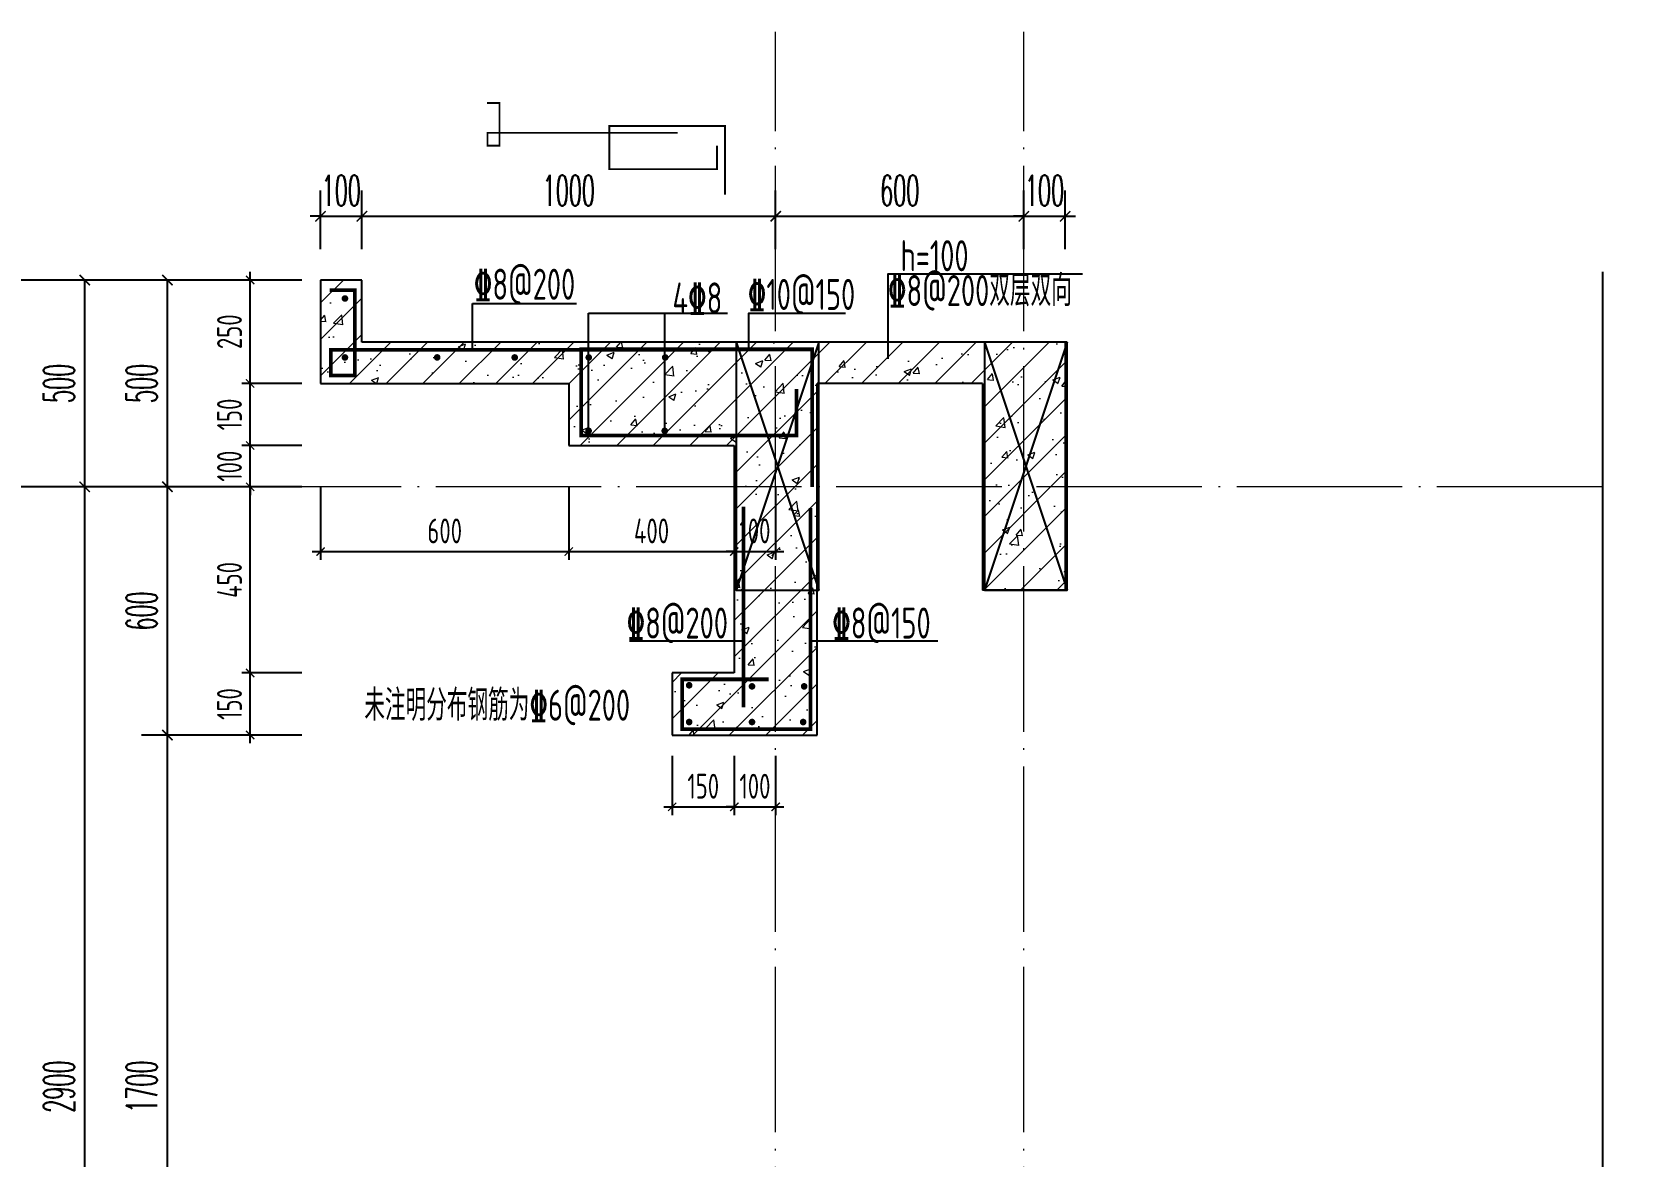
# Model space of a CAD drawing. Extents: x 826826 to 1642106, y -156213 to 399140.
# Drawn here: x 1515648 to 1519497, y 303548 to 306266 of the extents above; entities that cross this region are included whole.
import ezdxf

# ---------------------------------------------------------------- set-up
doc = ezdxf.new("R2010")
doc.units = 0
doc.header["$LTSCALE"] = 1000
doc.linetypes.add('DOTE', pattern=[2.42, 2, -0.2, 0.02, -0.2])
doc.layers.get('0').update_dxf_attribs({"linetype": 'CONTINUOUS'})
doc.layers.get('DEFPOINTS').update_dxf_attribs({"linetype": 'CONTINUOUS'})
for name, color, linetype in [('DIM', 2, 'CONTINUOUS'), ('DIM_ELEV', 3, 'CONTINUOUS'), ('DIM_SYMB', 3, 'CONTINUOUS'), ('PUB_DIM', 3, 'CONTINUOUS'), ('REIN', 6, 'CONTINUOUS'), ('S-大样-砼线', 7, 'CONTINUOUS'), ('S-引出线', 40, 'CONTINUOUS'), ('TEXT', 2, 'CONTINUOUS'), ('WALL', 5, 'CONTINUOUS')]:
    doc.layers.add(name, color=color, linetype=linetype)
doc.layers.add('DOTE', color=251, linetype='DOTE', lineweight=9)
doc.layers.add('PUB_HATCH', color=8, linetype='CONTINUOUS', lineweight=9)
doc.styles.add('_TCH_DIM_T3', font='SIMPLEX.shx', dxfattribs={"width": 0.494118, "bigfont": 'GBCBIG.shx'})
doc.styles.add('TSSD_DIMENSION', font='Tssdeng.shx', dxfattribs={"width": 0.7, "bigfont": 'tssdchn.shx'})
doc.styles.add('TSSD_REIN', font='tssdeng.shx', dxfattribs={"width": 0.7, "height": 300, "bigfont": 'tssdchn.shx'})
doc.dimstyles.new('_TCH_ARCH&&25', dxfattribs={"dimtxt": 74.375, "dimasz": 25, "dimexe": 62.5, "dimexo": 75, "dimgap": 25, "dimtad": 1, "dimdec": 0, "dimzin": 0, "dimdsep": 46, "dimtxsty": '_TCH_DIM_T3', "dimblk": 'ARCHTICK', "dimcen": 0.09, "dimclrt": 7, "dimazin": 0, "dimtfac": 1, "dimtdec": 0, "dimtix": 1, "dimtmove": 2, "dimatfit": 3, "dimldrblk": 'ARCHTICK', "dimfxl": 0, "dimtolj": 1, "dimtzin": 0, "dimarcsym": 0})
doc.dimstyles.new('TSSD_20_20', dxfattribs={"dimtxt": 60, "dimasz": 20, "dimexe": 20, "dimexo": 50, "dimgap": 20, "dimtad": 1, "dimdec": 0, "dimzin": 0, "dimdsep": 46, "dimtxsty": 'TSSD_DIMENSION', "dimblk": 'ARCHTICK', "dimblk1": 'ARCHTICK', "dimblk2": 'ARCHTICK', "dimcen": 0, "dimdle": 20, "dimclrt": 7, "dimadec": 0, "dimazin": 0, "dimtfac": 1, "dimtdec": 0, "dimtix": 1, "dimtmove": 2, "dimatfit": 3, "dimfxl": 0, "dimtolj": 1, "dimtzin": 0, "dimarcsym": 0})
pattern_1 = [(45, (689015.794, 456209.414), (-44.194174, 44.194174), []), (50, (689015.8, 456209.41), (179.315046, -15.688034), [18.75, -206.25]), (355, (689015.8, 456209.41), (-34.687833, 188.048033), [15, -165]), (100.4514, (689030.74, 456208.1), (144.627345, 172.359886), [15.935047, -175.285528]), (46.1842, (689015.8, 456259.41), (266.81026, -41.379754), [28.125, -309.375]), (96.6356, (689038.03, 456255.97), (233.66568, 243.52947), [23.90257, -262.92825]), (351.1842, (689015.8, 456259.41), (233.66549, 243.52965), [22.5, -247.5]), (21, (689040.8, 456246.91), (149.226763, -100.654723), [18.75, -206.25]), (326, (689040.8, 456246.91), (60.828833, 181.28751), [15, -165]), (71.4514, (689053.23, 456238.53), (210.055657, 80.632624), [15.935047, -175.285528]), (37.5, (689015.794, 456209.414), (3.039964, 83.2234635), [0, -163, 0, -167.5, 0, -165.625]), (7.5, (689015.79, 456209.41), (65.767384, 98.602928), [0, -95.5, 0, -159.25, 0, -63.125]), (327.5, (688960.044, 456209.414), (133.455609, -5.638718), [0, -62.5, 0, -195, 0, -258.75]), (317.5, (688935.04, 456209.41), (145.796542, 25.026246), [0, -81.25, 0, -129.5, 0, -183.75])]

# ---------------------------------------------------------------- blocks, each defined once
blk = doc.blocks.new('A$C5C8026AD')
at = {"layer": 'DIM_ELEV'}
for p, q in [((200, 9200), (-300, 9200)), ((200, 8700), (-300, 8700))]:
    blk.add_line(p, q, dxfattribs=at)
blk = doc.blocks.new('_ArchTick')
at = {"color": 0, "linetype": 'ByBlock', "const_width": 0.15}
blk.add_lwpolyline([(-0.5, -0.5), (0.5, 0.5)], dxfattribs=at)
blk = doc.blocks.new('*D1345')
at = {"layer": 'DEFPOINTS', "color": 0}
for p in [(1517196.4, 304566.4), (1517346.4, 304566.4), (1517346.4, 304392.7)]:
    blk.add_point(p, dxfattribs=at)
at = {"layer": 'DIM', "color": 0, "lineweight": -2}
for p, q in [((1517196.4, 304516.4), (1517196.4, 304372.7)), ((1517346.4, 304516.4), (1517346.4, 304372.7)), ((1517176.4, 304392.7), (1517366.4, 304392.7))]:
    blk.add_line(p, q, dxfattribs=at)
at = {"layer": 'DIM', "color": 0, "lineweight": -2, "xscale": 20, "yscale": 20, "zscale": 20, "rotation": 180}
blk.add_blockref('_ArchTick', (1517196.4, 304392.7), dxfattribs=at)
at = {"layer": 'DIM', "color": 0, "lineweight": -2, "xscale": 20, "yscale": 20, "zscale": 20}
blk.add_blockref('_ArchTick', (1517346.4, 304392.7), dxfattribs=at)
at = {"layer": 'DIM', "color": 7, "insert": (1517271.4, 304442.7), "char_height": 60, "attachment_point": 5, "style": 'TSSD_DIMENSION'}
blk.add_mtext('\\A1;150', dxfattribs=at)
blk = doc.blocks.new('*D1346')
at = {"layer": 'DEFPOINTS', "color": 0}
for p in [(1517346.4, 304566.4), (1517446.4, 304566.4), (1517446.4, 304392.7)]:
    blk.add_point(p, dxfattribs=at)
at = {"layer": 'DIM', "color": 0, "lineweight": -2}
for p, q in [((1517346.4, 304516.4), (1517346.4, 304372.7)), ((1517446.4, 304516.4), (1517446.4, 304372.7)), ((1517346.4, 304392.7), (1517326.4, 304392.7)), ((1517346.4, 304392.7), (1517446.4, 304392.7)), ((1517446.4, 304392.7), (1517466.4, 304392.7))]:
    blk.add_line(p, q, dxfattribs=at)
at = {"layer": 'DIM', "color": 0, "lineweight": -2, "xscale": 20, "yscale": 20, "zscale": 20}
blk.add_blockref('_ArchTick', (1517346.4, 304392.7), dxfattribs=at)
at = {"layer": 'DIM', "color": 0, "lineweight": -2, "xscale": 20, "yscale": 20, "zscale": 20, "rotation": 180}
blk.add_blockref('_ArchTick', (1517446.4, 304392.7), dxfattribs=at)
at = {"layer": 'DIM', "color": 7, "insert": (1517396.4, 304442.7), "char_height": 60, "attachment_point": 5, "style": 'TSSD_DIMENSION'}
blk.add_mtext('\\A1;100', dxfattribs=at)
blk = doc.blocks.new('*D1347')
at = {"layer": 'DEFPOINTS', "color": 0}
for p in [(1516446.4, 305820.5), (1516346.4, 305666.4), (1516446.4, 305666.4)]:
    blk.add_point(p, dxfattribs=at)
at = {"layer": 'PUB_DIM', "color": 0, "lineweight": -2}
for p, q in [((1516346.4, 305741.4), (1516346.4, 305883)), ((1516446.4, 305741.4), (1516446.4, 305883)), ((1516346.4, 305820.5), (1516321.4, 305820.5)), ((1516346.4, 305820.5), (1516446.4, 305820.5)), ((1516446.4, 305820.5), (1516471.4, 305820.5))]:
    blk.add_line(p, q, dxfattribs=at)
at = {"layer": 'PUB_DIM', "color": 0, "lineweight": -2, "xscale": 25, "yscale": 25, "zscale": 25}
blk.add_blockref('_ArchTick', (1516346.4, 305820.5), dxfattribs=at)
at = {"layer": 'PUB_DIM', "color": 0, "lineweight": -2, "xscale": 25, "yscale": 25, "zscale": 25, "rotation": 180}
blk.add_blockref('_ArchTick', (1516446.4, 305820.5), dxfattribs=at)
at = {"layer": 'PUB_DIM', "color": 7, "insert": (1516396.4, 305882.7), "char_height": 74.38, "attachment_point": 5, "style": '_TCH_DIM_T3'}
blk.add_mtext('\\A1;100', dxfattribs=at)
blk = doc.blocks.new('*D1348')
at = {"layer": 'DEFPOINTS', "color": 0}
for p in [(1517446.4, 305820.5), (1516446.4, 305666.4), (1517446.4, 305666.4)]:
    blk.add_point(p, dxfattribs=at)
at = {"layer": 'PUB_DIM', "color": 0, "lineweight": -2}
for p, q in [((1516446.4, 305741.4), (1516446.4, 305883)), ((1517446.4, 305741.4), (1517446.4, 305883)), ((1516446.4, 305820.5), (1517446.4, 305820.5))]:
    blk.add_line(p, q, dxfattribs=at)
at = {"layer": 'PUB_DIM', "color": 0, "lineweight": -2, "xscale": 25, "yscale": 25, "zscale": 25, "rotation": 180}
blk.add_blockref('_ArchTick', (1516446.4, 305820.5), dxfattribs=at)
at = {"layer": 'PUB_DIM', "color": 0, "lineweight": -2, "xscale": 25, "yscale": 25, "zscale": 25}
blk.add_blockref('_ArchTick', (1517446.4, 305820.5), dxfattribs=at)
at = {"layer": 'PUB_DIM', "color": 7, "insert": (1516946.4, 305882.7), "char_height": 74.38, "attachment_point": 5, "style": '_TCH_DIM_T3'}
blk.add_mtext('\\A1;1000', dxfattribs=at)
blk = doc.blocks.new('*D1349')
at = {"layer": 'DEFPOINTS', "color": 0}
for p in [(1518046.4, 305820.5), (1517446.4, 305666.4), (1518046.4, 305666.4)]:
    blk.add_point(p, dxfattribs=at)
at = {"layer": 'PUB_DIM', "color": 0, "lineweight": -2}
for p, q in [((1517446.4, 305741.4), (1517446.4, 305883)), ((1518046.4, 305741.4), (1518046.4, 305883)), ((1517446.4, 305820.5), (1518046.4, 305820.5))]:
    blk.add_line(p, q, dxfattribs=at)
at = {"layer": 'PUB_DIM', "color": 0, "lineweight": -2, "xscale": 25, "yscale": 25, "zscale": 25, "rotation": 180}
blk.add_blockref('_ArchTick', (1517446.4, 305820.5), dxfattribs=at)
at = {"layer": 'PUB_DIM', "color": 0, "lineweight": -2, "xscale": 25, "yscale": 25, "zscale": 25}
blk.add_blockref('_ArchTick', (1518046.4, 305820.5), dxfattribs=at)
at = {"layer": 'PUB_DIM', "color": 7, "insert": (1517746.4, 305882.7), "char_height": 74.38, "attachment_point": 5, "style": '_TCH_DIM_T3'}
blk.add_mtext('\\A1;600', dxfattribs=at)
blk = doc.blocks.new('*D1350')
at = {"layer": 'DEFPOINTS', "color": 0}
for p in [(1518146.4, 305820.5), (1518046.4, 305666.4), (1518146.4, 305666.4)]:
    blk.add_point(p, dxfattribs=at)
at = {"layer": 'PUB_DIM', "color": 0, "lineweight": -2}
for p, q in [((1518046.4, 305741.4), (1518046.4, 305883)), ((1518146.4, 305741.4), (1518146.4, 305883)), ((1518046.4, 305820.5), (1518021.4, 305820.5)), ((1518046.4, 305820.5), (1518146.4, 305820.5)), ((1518146.4, 305820.5), (1518171.4, 305820.5))]:
    blk.add_line(p, q, dxfattribs=at)
at = {"layer": 'PUB_DIM', "color": 0, "lineweight": -2, "xscale": 25, "yscale": 25, "zscale": 25}
blk.add_blockref('_ArchTick', (1518046.4, 305820.5), dxfattribs=at)
at = {"layer": 'PUB_DIM', "color": 0, "lineweight": -2, "xscale": 25, "yscale": 25, "zscale": 25, "rotation": 180}
blk.add_blockref('_ArchTick', (1518146.4, 305820.5), dxfattribs=at)
at = {"layer": 'PUB_DIM', "color": 7, "insert": (1518096.4, 305882.7), "char_height": 74.38, "attachment_point": 5, "style": '_TCH_DIM_T3'}
blk.add_mtext('\\A1;100', dxfattribs=at)
blk = doc.blocks.new('*D1351')
at = {"layer": 'DEFPOINTS', "color": 0}
for p in [(1516346.4, 305216.4), (1516946.4, 305216.4), (1516946.4, 305009.9)]:
    blk.add_point(p, dxfattribs=at)
at = {"layer": 'DIM', "color": 0, "lineweight": -2}
for p, q in [((1516346.4, 305166.4), (1516346.4, 304989.9)), ((1516946.4, 305166.4), (1516946.4, 304989.9)), ((1516326.4, 305009.9), (1516966.4, 305009.9))]:
    blk.add_line(p, q, dxfattribs=at)
at = {"layer": 'DIM', "color": 0, "lineweight": -2, "xscale": 20, "yscale": 20, "zscale": 20, "rotation": 180}
blk.add_blockref('_ArchTick', (1516346.4, 305009.9), dxfattribs=at)
at = {"layer": 'DIM', "color": 0, "lineweight": -2, "xscale": 20, "yscale": 20, "zscale": 20}
blk.add_blockref('_ArchTick', (1516946.4, 305009.9), dxfattribs=at)
at = {"layer": 'DIM', "color": 7, "insert": (1516646.4, 305059.9), "char_height": 60, "attachment_point": 5, "style": 'TSSD_DIMENSION'}
blk.add_mtext('\\A1;600', dxfattribs=at)
blk = doc.blocks.new('*D1352')
at = {"layer": 'DEFPOINTS', "color": 0}
for p in [(1516946.4, 305216.4), (1517346.4, 305216.4), (1517346.4, 305009.9)]:
    blk.add_point(p, dxfattribs=at)
at = {"layer": 'DIM', "color": 0, "lineweight": -2}
for p, q in [((1516946.4, 305166.4), (1516946.4, 304989.9)), ((1517346.4, 305166.4), (1517346.4, 304989.9)), ((1516926.4, 305009.9), (1517366.4, 305009.9))]:
    blk.add_line(p, q, dxfattribs=at)
at = {"layer": 'DIM', "color": 0, "lineweight": -2, "xscale": 20, "yscale": 20, "zscale": 20, "rotation": 180}
blk.add_blockref('_ArchTick', (1516946.4, 305009.9), dxfattribs=at)
at = {"layer": 'DIM', "color": 0, "lineweight": -2, "xscale": 20, "yscale": 20, "zscale": 20}
blk.add_blockref('_ArchTick', (1517346.4, 305009.9), dxfattribs=at)
at = {"layer": 'DIM', "color": 7, "insert": (1517146.4, 305059.9), "char_height": 60, "attachment_point": 5, "style": 'TSSD_DIMENSION'}
blk.add_mtext('\\A1;400', dxfattribs=at)
blk = doc.blocks.new('*D1353')
at = {"layer": 'DEFPOINTS', "color": 0}
for p in [(1517346.4, 305216.4), (1517446.4, 305216.4), (1517446.4, 305009.9)]:
    blk.add_point(p, dxfattribs=at)
at = {"layer": 'DIM', "color": 0, "lineweight": -2}
for p, q in [((1517346.4, 305166.4), (1517346.4, 304989.9)), ((1517446.4, 305166.4), (1517446.4, 304989.9)), ((1517346.4, 305009.9), (1517326.4, 305009.9)), ((1517346.4, 305009.9), (1517446.4, 305009.9)), ((1517446.4, 305009.9), (1517466.4, 305009.9))]:
    blk.add_line(p, q, dxfattribs=at)
at = {"layer": 'DIM', "color": 0, "lineweight": -2, "xscale": 20, "yscale": 20, "zscale": 20}
blk.add_blockref('_ArchTick', (1517346.4, 305009.9), dxfattribs=at)
at = {"layer": 'DIM', "color": 0, "lineweight": -2, "xscale": 20, "yscale": 20, "zscale": 20, "rotation": 180}
blk.add_blockref('_ArchTick', (1517446.4, 305009.9), dxfattribs=at)
at = {"layer": 'DIM', "color": 7, "insert": (1517396.4, 305059.9), "char_height": 60, "attachment_point": 5, "style": 'TSSD_DIMENSION'}
blk.add_mtext('\\A1;100', dxfattribs=at)
blk = doc.blocks.new('*D1356')
at = {"layer": 'DEFPOINTS', "color": 0}
for p in [(1516176.2, 305666.4), (1516350.8, 305666.4), (1516350.8, 305416.4)]:
    blk.add_point(p, dxfattribs=at)
at = {"layer": 'DIM', "color": 0, "lineweight": -2}
for p, q in [((1516176.2, 305396.4), (1516176.2, 305686.4)), ((1516300.8, 305666.4), (1516156.2, 305666.4)), ((1516300.8, 305416.4), (1516156.2, 305416.4))]:
    blk.add_line(p, q, dxfattribs=at)
at = {"layer": 'DIM', "color": 0, "lineweight": -2, "xscale": 20, "yscale": 20, "zscale": 20}
for p, rotation in [((1516176.2, 305666.4), 90), ((1516176.2, 305416.4), 270)]:
    blk.add_blockref('_ArchTick', p, dxfattribs=dict(at, rotation=rotation))
at = {"layer": 'DIM', "color": 7, "insert": (1516126.2, 305541.4), "char_height": 60, "attachment_point": 5, "rotation": 90, "style": 'TSSD_DIMENSION'}
blk.add_mtext('\\A1;250', dxfattribs=at)
blk = doc.blocks.new('*D1357')
at = {"layer": 'DEFPOINTS', "color": 0}
for p in [(1516176.2, 305416.4), (1516350.8, 305416.4), (1516350.8, 305266.4)]:
    blk.add_point(p, dxfattribs=at)
at = {"layer": 'DIM', "color": 0, "lineweight": -2}
for p, q in [((1516300.8, 305416.4), (1516156.2, 305416.4)), ((1516176.2, 305246.4), (1516176.2, 305436.4)), ((1516300.8, 305266.4), (1516156.2, 305266.4))]:
    blk.add_line(p, q, dxfattribs=at)
at = {"layer": 'DIM', "color": 0, "lineweight": -2, "xscale": 20, "yscale": 20, "zscale": 20}
for p, rotation in [((1516176.2, 305416.4), 90), ((1516176.2, 305266.4), 270)]:
    blk.add_blockref('_ArchTick', p, dxfattribs=dict(at, rotation=rotation))
at = {"layer": 'DIM', "color": 7, "insert": (1516126.2, 305341.4), "char_height": 60, "attachment_point": 5, "rotation": 90, "style": 'TSSD_DIMENSION'}
blk.add_mtext('\\A1;150', dxfattribs=at)
blk = doc.blocks.new('*D1358')
at = {"layer": 'DEFPOINTS', "color": 0}
for p in [(1516176.2, 305266.4), (1516350.8, 305266.4), (1516350.8, 305166.4)]:
    blk.add_point(p, dxfattribs=at)
at = {"layer": 'DIM', "color": 0, "lineweight": -2}
for p, q in [((1516300.8, 305266.4), (1516156.2, 305266.4)), ((1516176.2, 305266.4), (1516176.2, 305286.4)), ((1516176.2, 305166.4), (1516176.2, 305266.4)), ((1516300.8, 305166.4), (1516156.2, 305166.4)), ((1516176.2, 305166.4), (1516176.2, 305146.4))]:
    blk.add_line(p, q, dxfattribs=at)
at = {"layer": 'DIM', "color": 0, "lineweight": -2, "xscale": 20, "yscale": 20, "zscale": 20}
for p, rotation in [((1516176.2, 305266.4), 270), ((1516176.2, 305166.4), 90)]:
    blk.add_blockref('_ArchTick', p, dxfattribs=dict(at, rotation=rotation))
at = {"layer": 'DIM', "color": 7, "insert": (1516126.2, 305216.4), "char_height": 60, "attachment_point": 5, "rotation": 90, "style": 'TSSD_DIMENSION'}
blk.add_mtext('\\A1;100', dxfattribs=at)
blk = doc.blocks.new('*D1359')
at = {"layer": 'DEFPOINTS', "color": 0}
for p in [(1516176.2, 305166.4), (1516350.8, 305166.4), (1516350.8, 304716.4)]:
    blk.add_point(p, dxfattribs=at)
at = {"layer": 'DIM', "color": 0, "lineweight": -2}
for p, q in [((1516176.2, 304696.4), (1516176.2, 305186.4)), ((1516300.8, 305166.4), (1516156.2, 305166.4)), ((1516300.8, 304716.4), (1516156.2, 304716.4))]:
    blk.add_line(p, q, dxfattribs=at)
at = {"layer": 'DIM', "color": 0, "lineweight": -2, "xscale": 20, "yscale": 20, "zscale": 20}
for p, rotation in [((1516176.2, 305166.4), 90), ((1516176.2, 304716.4), 270)]:
    blk.add_blockref('_ArchTick', p, dxfattribs=dict(at, rotation=rotation))
at = {"layer": 'DIM', "color": 7, "insert": (1516126.2, 304941.4), "char_height": 60, "attachment_point": 5, "rotation": 90, "style": 'TSSD_DIMENSION'}
blk.add_mtext('\\A1;450', dxfattribs=at)
blk = doc.blocks.new('*D1360')
at = {"layer": 'DEFPOINTS', "color": 0}
for p in [(1516176.2, 304716.4), (1516350.8, 304716.4), (1516350.8, 304566.4)]:
    blk.add_point(p, dxfattribs=at)
at = {"layer": 'DIM', "color": 0, "lineweight": -2}
for p, q in [((1516176.2, 304546.4), (1516176.2, 304736.4)), ((1516300.8, 304716.4), (1516156.2, 304716.4)), ((1516300.8, 304566.4), (1516156.2, 304566.4))]:
    blk.add_line(p, q, dxfattribs=at)
at = {"layer": 'DIM', "color": 0, "lineweight": -2, "xscale": 20, "yscale": 20, "zscale": 20}
for p, rotation in [((1516176.2, 304716.4), 90), ((1516176.2, 304566.4), 270)]:
    blk.add_blockref('_ArchTick', p, dxfattribs=dict(at, rotation=rotation))
at = {"layer": 'DIM', "color": 7, "insert": (1516126.2, 304641.4), "char_height": 60, "attachment_point": 5, "rotation": 90, "style": 'TSSD_DIMENSION'}
blk.add_mtext('\\A1;150', dxfattribs=at)
blk = doc.blocks.new('*D2050')
at = {"layer": 'DEFPOINTS', "color": 0}
for p in [(1515976.2, 304566.4), (1516276.2, 304566.4), (1516276.2, 302866.4)]:
    blk.add_point(p, dxfattribs=at)
at = {"layer": 'PUB_DIM', "color": 0, "lineweight": -2}
for p, q in [((1516201.2, 304566.4), (1515913.7, 304566.4)), ((1515976.2, 302866.4), (1515976.2, 304566.4)), ((1516201.2, 302866.4), (1515913.7, 302866.4))]:
    blk.add_line(p, q, dxfattribs=at)
at = {"layer": 'PUB_DIM', "color": 0, "lineweight": -2, "xscale": 25, "yscale": 25, "zscale": 25}
for p, rotation in [((1515976.2, 304566.4), 90), ((1515976.2, 302866.4), 270)]:
    blk.add_blockref('_ArchTick', p, dxfattribs=dict(at, rotation=rotation))
at = {"layer": 'PUB_DIM', "color": 7, "insert": (1515914, 303716.4), "char_height": 74.38, "attachment_point": 5, "rotation": 90, "style": '_TCH_DIM_T3'}
blk.add_mtext('\\A1;1700', dxfattribs=at)
blk = doc.blocks.new('*D2051')
at = {"layer": 'DEFPOINTS', "color": 0}
for p in [(1515976.2, 305166.4), (1516276.2, 305166.4), (1516276.2, 304566.4)]:
    blk.add_point(p, dxfattribs=at)
at = {"layer": 'PUB_DIM', "color": 0, "lineweight": -2}
for p, q in [((1516201.2, 305166.4), (1515913.7, 305166.4)), ((1515976.2, 304566.4), (1515976.2, 305166.4)), ((1516201.2, 304566.4), (1515913.7, 304566.4))]:
    blk.add_line(p, q, dxfattribs=at)
at = {"layer": 'PUB_DIM', "color": 0, "lineweight": -2, "xscale": 25, "yscale": 25, "zscale": 25}
for p, rotation in [((1515976.2, 305166.4), 90), ((1515976.2, 304566.4), 270)]:
    blk.add_blockref('_ArchTick', p, dxfattribs=dict(at, rotation=rotation))
at = {"layer": 'PUB_DIM', "color": 7, "insert": (1515914, 304866.4), "char_height": 74.38, "attachment_point": 5, "rotation": 90, "style": '_TCH_DIM_T3'}
blk.add_mtext('\\A1;600', dxfattribs=at)
blk = doc.blocks.new('*D2052')
at = {"layer": 'DEFPOINTS', "color": 0}
for p in [(1515976.2, 305666.4), (1516276.2, 305666.4), (1516276.2, 305166.4)]:
    blk.add_point(p, dxfattribs=at)
at = {"layer": 'PUB_DIM', "color": 0, "lineweight": -2}
for p, q in [((1516201.2, 305666.4), (1515913.7, 305666.4)), ((1515976.2, 305166.4), (1515976.2, 305666.4)), ((1516201.2, 305166.4), (1515913.7, 305166.4))]:
    blk.add_line(p, q, dxfattribs=at)
at = {"layer": 'PUB_DIM', "color": 0, "lineweight": -2, "xscale": 25, "yscale": 25, "zscale": 25}
for p, rotation in [((1515976.2, 305666.4), 90), ((1515976.2, 305166.4), 270)]:
    blk.add_blockref('_ArchTick', p, dxfattribs=dict(at, rotation=rotation))
at = {"layer": 'PUB_DIM', "color": 7, "insert": (1515914, 305416.4), "char_height": 74.38, "attachment_point": 5, "rotation": 90, "style": '_TCH_DIM_T3'}
blk.add_mtext('\\A1;500', dxfattribs=at)
blk = doc.blocks.new('*D2059')
at = {"layer": 'DEFPOINTS', "color": 0}
for p in [(1515776.2, 305166.4), (1516276.2, 305166.4), (1516276.2, 302266.4)]:
    blk.add_point(p, dxfattribs=at)
at = {"layer": 'PUB_DIM', "color": 0, "lineweight": -2}
for p, q in [((1516201.2, 305166.4), (1515713.7, 305166.4)), ((1515776.2, 302266.4), (1515776.2, 305166.4)), ((1516201.2, 302266.4), (1515713.7, 302266.4))]:
    blk.add_line(p, q, dxfattribs=at)
at = {"layer": 'PUB_DIM', "color": 0, "lineweight": -2, "xscale": 25, "yscale": 25, "zscale": 25}
for p, rotation in [((1515776.2, 305166.4), 90), ((1515776.2, 302266.4), 270)]:
    blk.add_blockref('_ArchTick', p, dxfattribs=dict(at, rotation=rotation))
at = {"layer": 'PUB_DIM', "color": 7, "insert": (1515714, 303716.4), "char_height": 74.38, "attachment_point": 5, "rotation": 90, "style": '_TCH_DIM_T3'}
blk.add_mtext('\\A1;2900', dxfattribs=at)
blk = doc.blocks.new('*D2060')
at = {"layer": 'DEFPOINTS', "color": 0}
for p in [(1515776.2, 305666.4), (1516276.2, 305666.4), (1516276.2, 305166.4)]:
    blk.add_point(p, dxfattribs=at)
at = {"layer": 'PUB_DIM', "color": 0, "lineweight": -2}
for p, q in [((1516201.2, 305666.4), (1515713.7, 305666.4)), ((1515776.2, 305166.4), (1515776.2, 305666.4)), ((1516201.2, 305166.4), (1515713.7, 305166.4))]:
    blk.add_line(p, q, dxfattribs=at)
at = {"layer": 'PUB_DIM', "color": 0, "lineweight": -2, "xscale": 25, "yscale": 25, "zscale": 25}
for p, rotation in [((1515776.2, 305666.4), 90), ((1515776.2, 305166.4), 270)]:
    blk.add_blockref('_ArchTick', p, dxfattribs=dict(at, rotation=rotation))
at = {"layer": 'PUB_DIM', "color": 7, "insert": (1515714, 305416.4), "char_height": 74.38, "attachment_point": 5, "rotation": 90, "style": '_TCH_DIM_T3'}
blk.add_mtext('\\A1;500', dxfattribs=at)
blk = doc.blocks.new('A$C554E5645')
at = {"layer": 'REIN'}
for points in [[(382.1, 1518.4, 4.5, 4.5, 0), (412.4, 1518.4, 4.5, 4.5, 0), (412.4, 1415.2, 4.5, 4.5, 0), (383.2, 1415.2, 4.5, 4.5, 0), (383.2, 1446.3, 4.5, 4.5, 0), (843.2, 1446.3, 4.5, 4.5, 0)], [(2.2, 1065.9, 9, 9, 0), (62.7, 1065.9, 9, 9, 0), (62.7, 859.6, 9, 9, 0), (4.5, 859.6, 9, 9, 0), (4.5, 921.8, 9, 9, 0), (924.4, 921.8, 9, 9, 0)], [(1063.2, 125, 9, 9, 0), (854.1, 125, 9, 9, 0), (854.1, 4.5, 9, 9, 0), (1164.3, 4.5, 9, 9, 0), (1164.3, 539.4, 9, 9, 0)], [(1002.3, 542.3, 9, 9, 0), (1002.3, 57.2, 9, 9, 0)]]:
    blk.add_lwpolyline(points, format="xyseb", dxfattribs=at)
for points, const_width in [([(957.2, 1296.4), (957.2, 1462.6), (678, 1462.6), (678, 1358.4), (938.1, 1358.4), (938.1, 1414.8)], 4.5), ([(1168.1, 590.4), (1168.1, 922.8), (609.8, 922.8), (609.8, 714.5), (1130.1, 714.5), (1130.1, 827.2)], 9)]:
    blk.add_lwpolyline(points, dxfattribs=dict(at, const_width=const_width))
at = {"layer": 'REIN', "const_width": 8}
for points in [[(34.7, 1045.7, 1), (42.7, 1045.7, 1)], [(34.7, 903.2, 1), (42.7, 903.2, 1)], [(257.7, 903.2, 1), (265.7, 903.2, 1)], [(445.1, 903.2, 1), (453.1, 903.2, 1)], [(624.1, 903.2, 1), (632.1, 903.2, 1)], [(808.9, 903.2, 1), (816.9, 903.2, 1)], [(623.7, 725.8, 1), (631.7, 725.8, 1)], [(807.7, 725.8, 1), (815.7, 725.8, 1)], [(866.8, 110.6, 1), (874.8, 110.6, 1)], [(1018.7, 108, 1), (1026.7, 108, 1)], [(1144.8, 108, 1), (1152.8, 108, 1)], [(866.8, 21.8, 1), (874.8, 21.8, 1)], [(1018.7, 21.8, 1), (1026.7, 21.8, 1)], [(1142.4, 21.8, 1), (1150.4, 21.8, 1)]]:
    blk.add_lwpolyline(points, format="xyb", close=True, dxfattribs=at)
at = {"layer": 'S-大样-砼线'}
for p, q in [((984.3, 940.4), (1184.3, 340.3)), ((1184.3, 940.4), (984.3, 340.3))]:
    blk.add_line(p, q, dxfattribs=at)
blk.add_lwpolyline([(1184.3, 940.4), (984.3, 940.4), (984.3, 340.3), (1184.3, 340.3)], close=True, dxfattribs=at)
at = {"layer": 'S-引出线'}
for p, q in [((347.1, 921.8), (347.1, 1033.5)), ((347.1, 1033.5), (598.5, 1033.5)), ((627.7, 725.8), (627.7, 1010.5)), ((627.7, 1010.5), (963.3, 1010.5)), ((811.7, 725.8), (811.7, 1010.5)), ((726.4, 218.4), (1002.3, 218.4)), ((1164.3, 218.4), (1472, 218.4))]:
    blk.add_line(p, q, dxfattribs=at)
blk.add_lwpolyline([(1014.7, 922.8), (1014.7, 1010.6), (1249, 1010.6)], dxfattribs=at)
at = {"layer": 'TEXT', "style": 'TSSD_REIN', "width": 0.7}
for s, p in [('%%1328@200', (350.3, 1042.7)), ('4%%1328', (830.4, 1009.4)), ('%%13210@150', (1012.5, 1018)), ('%%1328@200', (719.6, 223.6)), ('%%1328@150', (1216.5, 223.6)), ('未注明分布钢筋为%%1326@200', (85.6, 25))]:
    blk.add_text(s, height=75, rotation=0, dxfattribs=at).set_placement(p)
blk = doc.blocks.new('20210805.14472117')
at = {"layer": 'S-大样-砼线'}
for p, q in [((1582.1, 935.9), (1782.1, 335.9)), ((1782.1, 935.9), (1582.1, 335.9))]:
    blk.add_line(p, q, dxfattribs=at)
blk.add_lwpolyline([(1782.1, 935.9), (1582.1, 935.9), (1582.1, 335.9), (1782.1, 335.9)], close=True, dxfattribs=at)
at = {"layer": 'TEXT'}
blk.add_lwpolyline([(1349.5, 895.7), (1349.5, 1101.1), (1819.3, 1101.1)], dxfattribs=at)
blk.add_blockref('A$C554E5645', (-2.2, -4.5), dxfattribs=at)
at = {"layer": 'TEXT', "style": 'TSSD_REIN', "width": 0.7}
for s, p in [('h=100', (1379.4, 1107.1)), ('%%1328@200双层双向', (1349, 1022.9))]:
    blk.add_text(s, height=75, rotation=0, dxfattribs=at).set_placement(p)

msp = doc.modelspace()

# ---------------------------------------------------------------- hatches: boundary and pattern name
at = {"layer": 'PUB_HATCH'}
h = msp.add_hatch(dxfattribs=at)
h.set_pattern_fill('钢筋混凝土', color=256, scale=25, style=0)
h.set_pattern_definition(pattern_1)
h.paths.add_polyline_path([(1517546.39, 305516.38), (1516446.39, 305516.38), (1516446.39, 305666.38), (1516346.39, 305666.38), (1516346.39, 305416.38), (1516946.39, 305416.38), (1516946.39, 305266.38), (1517346.39, 305266.38), (1517346.39, 304716.38), (1517196.39, 304716.38), (1517196.39, 304566.38), (1517546.39, 304566.38)])
h = msp.add_hatch(dxfattribs=at)
h.set_pattern_fill('钢筋混凝土', color=256, scale=25, style=0)
h.set_pattern_definition(pattern_1)
h.paths.add_polyline_path([(1517546.39, 305516.38), (1517546.39, 305416.38), (1517946.39, 305416.38), (1518146.39, 305516.38)])
h = msp.add_hatch(dxfattribs=at)
h.set_pattern_fill('钢筋混凝土', color=256, scale=25, style=0)
h.set_pattern_definition(pattern_1)
h.paths.add_polyline_path([(1518146.39, 305516.38), (1517946.39, 305416.38), (1517946.39, 304916.38), (1518146.39, 304916.38)])

# ---------------------------------------------------------------- linework, layer by layer
at = {"layer": 'DIM_SYMB'}
msp.add_lwpolyline([(1519444.92, 305686.38), (1519444.92, 296054.51), (1519497.42, 296035.4), (1519392.42, 296016.88), (1519444.92, 295998.26), (1519444.92, 286366.38)], dxfattribs=at)
at = {"layer": 'DOTE', "color": 1, "linetype": 'DOTE', "ltscale": 0.2}
for p, q in [((1517446.39, 286666.38), (1517446.39, 306266.39)), ((1518046.39, 286666.38), (1518046.39, 306266.39)), ((1519444.92, 305166.39), (1516276.2, 305166.39))]:
    msp.add_line(p, q, dxfattribs=at)
at = {"layer": 'WALL'}
for p, q in [((1516446.39, 305666.38), (1516346.39, 305666.38)), ((1516346.39, 305666.38), (1516346.39, 305416.38)), ((1516446.39, 305516.38), (1516446.39, 305666.38)), ((1517546.39, 305516.38), (1516446.39, 305516.38)), ((1518146.39, 305516.38), (1517546.39, 305516.38)), ((1518146.39, 305516.38), (1518146.39, 304916.38)), ((1516346.39, 305416.38), (1516946.39, 305416.38)), ((1516946.39, 305416.38), (1516946.39, 305266.38)), ((1517546.39, 304566.38), (1517546.39, 305416.38)), ((1517946.39, 305416.38), (1517546.39, 305416.38)), ((1517946.39, 305416.38), (1517946.39, 304916.38)), ((1516946.39, 305266.38), (1517346.39, 305266.38)), ((1517346.39, 305266.38), (1517346.39, 304716.38)), ((1518146.39, 304916.38), (1517946.39, 304916.38)), ((1517346.39, 304716.38), (1517196.39, 304716.38)), ((1517196.39, 304716.38), (1517196.39, 304566.38)), ((1517196.39, 304566.38), (1517546.39, 304566.38))]:
    msp.add_line(p, q, dxfattribs=at)

# ---------------------------------------------------------------- block references
msp.add_blockref('A$C5C8026AD', (1515776.2, 296466.38))
at = {"layer": 'S-大样-砼线'}
msp.add_blockref('20210805.14472117', (1516368.75, 304580.53), dxfattribs=at)

# ---------------------------------------------------------------- dimensions: what is measured, and where the dimension line sits
at = {"layer": 'DIM'}
for p1, p2, distance, picture, middle in [((1516350.81, 305416.38), (1516350.81, 305666.38), 174.61, '*D1356', (1516126.2, 305541.38)), ((1516350.81, 305266.38), (1516350.81, 305416.38), 174.61, '*D1357', (1516126.2, 305341.38)), ((1516350.81, 305166.38), (1516350.81, 305266.38), 174.61, '*D1358', (1516126.2, 305216.38)), ((1516350.81, 304716.38), (1516350.81, 305166.38), 174.61, '*D1359', (1516126.2, 304941.38)), ((1516346.39, 305216.38), (1516946.39, 305216.38), -206.45, '*D1351', (1516646.39, 305059.93)), ((1516946.39, 305216.38), (1517346.39, 305216.38), -206.45, '*D1352', (1517146.39, 305059.93)), ((1517346.39, 305216.38), (1517446.39, 305216.38), -206.45, '*D1353', (1517396.39, 305059.93)), ((1516350.81, 304566.38), (1516350.81, 304716.38), 174.61, '*D1360', (1516126.2, 304641.38)), ((1517196.39, 304566.38), (1517346.39, 304566.38), -173.71, '*D1345', (1517271.39, 304442.67)), ((1517346.39, 304566.38), (1517446.39, 304566.38), -173.71, '*D1346', (1517396.39, 304442.67))]:
    dim = msp.add_aligned_dim(p1=p1, p2=p2, distance=distance, dimstyle='TSSD_20_20', dxfattribs=at)
    dim.commit()
    dim.dimension.update_dxf_attribs({"geometry": picture, "text_midpoint": middle})
at = {"layer": 'PUB_DIM'}
for p1, p2, distance, picture, middle in [((1516346.39, 305666.38), (1516446.39, 305666.38), 154.16, '*D1347', (1516396.39, 305882.73)), ((1516446.39, 305666.38), (1517446.39, 305666.38), 154.16, '*D1348', (1516946.39, 305882.73)), ((1517446.39, 305666.38), (1518046.39, 305666.38), 154.16, '*D1349', (1517746.39, 305882.73)), ((1518046.39, 305666.38), (1518146.39, 305666.38), 154.16, '*D1350', (1518096.39, 305882.73)), ((1516276.2, 305166.38), (1516276.2, 305666.38), 500, '*D2060', (1515714.01, 305416.38)), ((1516276.2, 305166.38), (1516276.2, 305666.38), 300, '*D2052', (1515914.01, 305416.38)), ((1516276.2, 302266.38), (1516276.2, 305166.38), 500, '*D2059', (1515714.01, 303716.38)), ((1516276.2, 304566.38), (1516276.2, 305166.38), 300, '*D2051', (1515914.01, 304866.38)), ((1516276.2, 302866.38), (1516276.2, 304566.38), 300, '*D2050', (1515914.01, 303716.38))]:
    dim = msp.add_aligned_dim(p1=p1, p2=p2, distance=distance, dimstyle='_TCH_ARCH&&25', dxfattribs=at)
    dim.commit()
    dim.dimension.update_dxf_attribs({"geometry": picture, "text_midpoint": middle})

doc.saveas('drawing.dxf')
